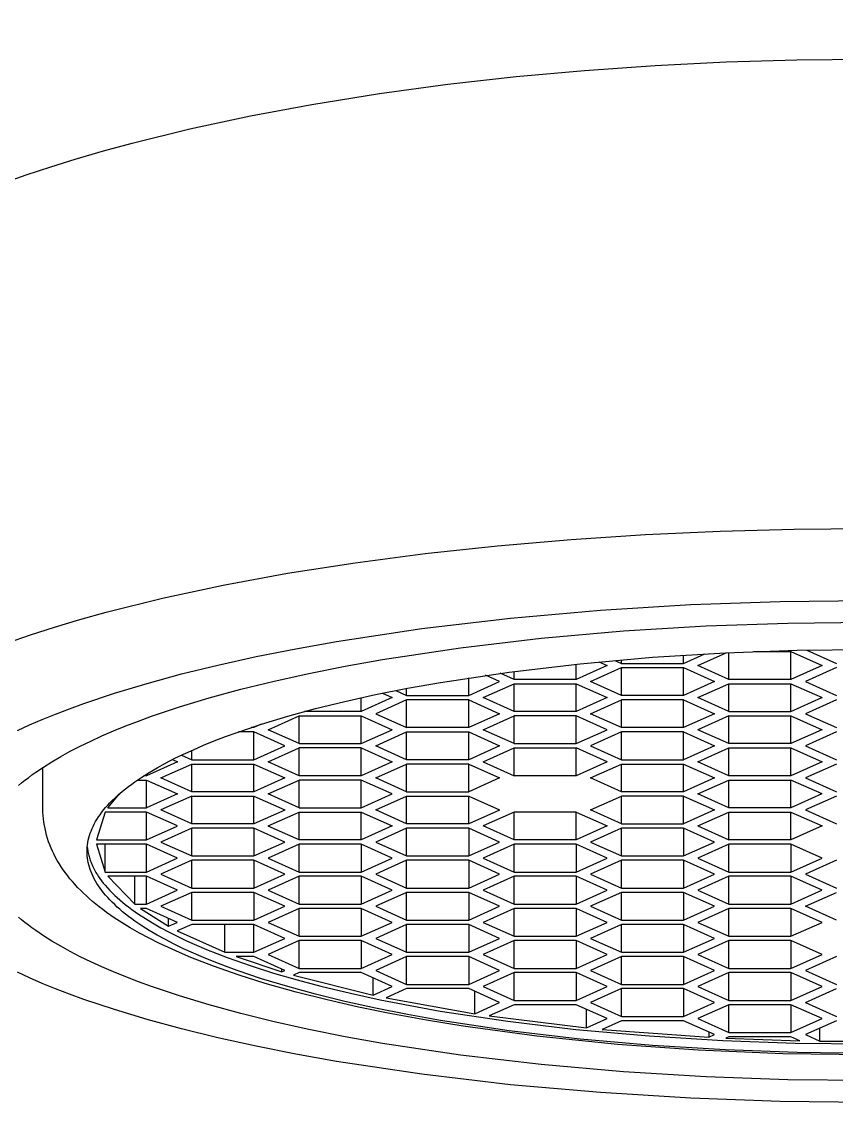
# Model space of a CAD drawing. Extents: x 8180 to 8774, y -5808 to -5388.
# Drawn here: x 8569.89 to 8579.13, y -5545.82 to -5533.56 of the extents above; entities that cross this region are included whole.
import ezdxf

# ---------------------------------------------------------------- set-up
doc = ezdxf.new("R2010")
doc.units = 0
doc.header["$LTSCALE"] = 7
doc.header["$MEASUREMENT"] = 0
doc.layers.get('0').update_dxf_attribs({"color": 2, "linetype": 'CONTINUOUS'})
doc.layers.add('Make2D 표시선', color=7, linetype='CONTINUOUS')

msp = doc.modelspace()

# ---------------------------------------------------------------- linework, layer by layer
at = {"color": 2}
for p, q in [((8577.557, -5540.867), (8577.878, -5540.723)), ((8577.908, -5541.025), (8577.908, -5540.721)), ((8578.192, -5540.709), (8578.612, -5540.709)), ((8578.612, -5540.709), (8578.964, -5540.867)), ((8578.612, -5541.025), (8578.612, -5540.71)), ((8578.791, -5540.692), (8579.127, -5540.843)), ((8576.433, -5540.825), (8576.527, -5540.867)), ((8576.614, -5540.808), (8576.69, -5540.843)), ((8576.69, -5540.843), (8576.69, -5540.802)), ((8576.69, -5540.843), (8577.393, -5540.843)), ((8577.393, -5540.843), (8577.633, -5540.735)), ((8577.393, -5540.843), (8577.393, -5540.75)), ((8575.472, -5541.025), (8575.315, -5540.954)), ((8575.472, -5541.025), (8575.472, -5540.933)), ((8576.175, -5541.025), (8576.175, -5540.851)), ((8576.527, -5540.867), (8576.175, -5541.025)), ((8576.338, -5541.049), (8576.69, -5540.891)), ((8576.69, -5540.891), (8577.393, -5540.891)), ((8576.69, -5541.207), (8576.69, -5540.892)), ((8577.393, -5540.891), (8577.745, -5541.049)), ((8577.393, -5541.207), (8577.393, -5540.891)), ((8577.908, -5541.025), (8577.557, -5540.867)), ((8578.964, -5540.867), (8578.612, -5541.025)), ((8579.127, -5540.891), (8578.775, -5541.049)), ((8574.957, -5541.207), (8574.957, -5541.007)), ((8574.957, -5541.207), (8575.308, -5541.049)), ((8575.12, -5541.231), (8575.472, -5541.074)), ((8575.308, -5541.049), (8575.149, -5540.978)), ((8576.175, -5541.025), (8575.472, -5541.025)), ((8575.472, -5541.073), (8576.175, -5541.073)), ((8575.472, -5541.389), (8575.472, -5541.074)), ((8576.175, -5541.073), (8576.527, -5541.231)), ((8576.175, -5541.389), (8576.175, -5541.073)), ((8576.69, -5541.207), (8576.338, -5541.049)), ((8577.745, -5541.049), (8577.393, -5541.207)), ((8577.557, -5541.231), (8577.908, -5541.074)), ((8578.612, -5541.025), (8577.908, -5541.025)), ((8577.908, -5541.073), (8578.612, -5541.073)), ((8577.908, -5541.389), (8577.908, -5541.074)), ((8578.612, -5541.073), (8578.964, -5541.231)), ((8578.612, -5541.389), (8578.612, -5541.073)), ((8578.775, -5541.049), (8579.127, -5541.207)), ((8573.978, -5541.181), (8574.09, -5541.231)), ((8574.129, -5541.151), (8574.253, -5541.207)), ((8574.253, -5541.207), (8574.253, -5541.127)), ((8574.253, -5541.207), (8574.957, -5541.207)), ((8577.393, -5541.207), (8576.69, -5541.207)), ((8574.09, -5541.231), (8573.738, -5541.389)), ((8573.738, -5541.389), (8573.738, -5541.232)), ((8574.253, -5541.256), (8573.902, -5541.413)), ((8574.253, -5541.571), (8574.253, -5541.256)), ((8574.957, -5541.256), (8574.253, -5541.256)), ((8574.957, -5541.571), (8574.957, -5541.256)), ((8574.957, -5541.256), (8575.308, -5541.413)), ((8575.472, -5541.389), (8575.12, -5541.231)), ((8576.527, -5541.231), (8576.175, -5541.389)), ((8576.338, -5541.413), (8576.69, -5541.256)), ((8577.393, -5541.256), (8576.69, -5541.256)), ((8576.69, -5541.571), (8576.69, -5541.256)), ((8577.393, -5541.571), (8577.393, -5541.256)), ((8577.394, -5541.256), (8577.745, -5541.413)), ((8577.908, -5541.389), (8577.557, -5541.231)), ((8578.612, -5541.389), (8578.963, -5541.231)), ((8579.127, -5541.256), (8578.775, -5541.413)), ((8572.683, -5541.595), (8573.035, -5541.438)), ((8573.035, -5541.753), (8573.035, -5541.438)), ((8573.035, -5541.438), (8573.738, -5541.438)), ((8573.738, -5541.389), (8573.096, -5541.389)), ((8573.738, -5541.438), (8574.09, -5541.595)), ((8573.738, -5541.753), (8573.738, -5541.438)), ((8573.902, -5541.413), (8574.253, -5541.571)), ((8575.308, -5541.413), (8574.957, -5541.571)), ((8575.12, -5541.595), (8575.472, -5541.438)), ((8576.175, -5541.389), (8575.472, -5541.389)), ((8576.175, -5541.438), (8575.472, -5541.438)), ((8575.472, -5541.753), (8575.472, -5541.438)), ((8576.527, -5541.595), (8576.175, -5541.438)), ((8576.175, -5541.753), (8576.175, -5541.438)), ((8576.69, -5541.571), (8576.338, -5541.413)), ((8577.745, -5541.413), (8577.393, -5541.571)), ((8577.908, -5541.438), (8577.557, -5541.595)), ((8577.908, -5541.389), (8578.612, -5541.389)), ((8577.908, -5541.438), (8578.612, -5541.438)), ((8577.908, -5541.753), (8577.908, -5541.438)), ((8578.612, -5541.438), (8578.964, -5541.595)), ((8578.612, -5541.753), (8578.612, -5541.438)), ((8578.775, -5541.413), (8579.127, -5541.571)), ((8572.52, -5541.571), (8572.488, -5541.571)), ((8572.604, -5541.533), (8572.52, -5541.571)), ((8572.52, -5541.571), (8572.52, -5541.56)), ((8574.957, -5541.571), (8574.253, -5541.571)), ((8577.393, -5541.571), (8576.69, -5541.571)), ((8572.52, -5541.62), (8572.346, -5541.62)), ((8572.872, -5541.777), (8572.52, -5541.62)), ((8572.52, -5541.935), (8572.52, -5541.62)), ((8573.035, -5541.753), (8572.683, -5541.595)), ((8573.738, -5541.753), (8574.09, -5541.595)), ((8573.902, -5541.777), (8574.253, -5541.62)), ((8574.253, -5541.62), (8574.957, -5541.62)), ((8574.253, -5541.935), (8574.253, -5541.62)), ((8574.957, -5541.62), (8575.308, -5541.777)), ((8574.957, -5541.935), (8574.957, -5541.62)), ((8575.472, -5541.753), (8575.12, -5541.595)), ((8576.175, -5541.753), (8576.527, -5541.595)), ((8576.69, -5541.62), (8576.338, -5541.777)), ((8577.393, -5541.62), (8576.69, -5541.62)), ((8576.69, -5541.935), (8576.69, -5541.62)), ((8577.393, -5541.935), (8577.393, -5541.62)), ((8577.394, -5541.62), (8577.745, -5541.777)), ((8577.908, -5541.753), (8577.557, -5541.595)), ((8578.963, -5541.595), (8578.612, -5541.753)), ((8579.127, -5541.62), (8578.775, -5541.777)), ((8572.52, -5541.935), (8572.872, -5541.777)), ((8572.683, -5541.959), (8573.035, -5541.802)), ((8573.035, -5541.753), (8573.738, -5541.753)), ((8573.035, -5542.117), (8573.035, -5541.802)), ((8573.738, -5541.802), (8573.035, -5541.802)), ((8573.738, -5541.802), (8574.09, -5541.959)), ((8573.738, -5542.117), (8573.738, -5541.802)), ((8574.253, -5541.935), (8573.902, -5541.777)), ((8575.308, -5541.777), (8574.957, -5541.935)), ((8575.12, -5541.959), (8575.472, -5541.802)), ((8575.472, -5541.753), (8576.175, -5541.753)), ((8575.472, -5541.802), (8576.175, -5541.802)), ((8575.472, -5542.117), (8575.472, -5541.802)), ((8576.527, -5541.959), (8576.175, -5541.802)), ((8576.175, -5542.117), (8576.175, -5541.802)), ((8576.338, -5541.777), (8576.69, -5541.935)), ((8577.745, -5541.777), (8577.393, -5541.935)), ((8577.557, -5541.959), (8577.908, -5541.802)), ((8578.612, -5541.753), (8577.908, -5541.753)), ((8577.908, -5541.802), (8578.612, -5541.802)), ((8577.908, -5542.117), (8577.908, -5541.802)), ((8578.612, -5541.802), (8578.964, -5541.959)), ((8578.612, -5542.117), (8578.612, -5541.802)), ((8578.775, -5541.777), (8579.127, -5541.935)), ((8571.597, -5541.934), (8571.653, -5541.959)), ((8571.701, -5541.883), (8571.817, -5541.935)), ((8571.817, -5541.935), (8571.817, -5541.829)), ((8571.817, -5541.935), (8572.52, -5541.935)), ((8574.957, -5541.935), (8574.253, -5541.935)), ((8576.69, -5541.935), (8577.393, -5541.935)), ((8571.653, -5541.959), (8571.302, -5542.117)), ((8571.465, -5542.141), (8571.816, -5541.984)), ((8571.817, -5541.984), (8572.52, -5541.984)), ((8571.817, -5542.299), (8571.817, -5541.984)), ((8572.52, -5541.984), (8572.872, -5542.141)), ((8572.52, -5542.299), (8572.52, -5541.984)), ((8573.035, -5542.117), (8572.683, -5541.959)), ((8574.09, -5541.959), (8573.738, -5542.117)), ((8573.902, -5542.141), (8574.253, -5541.984)), ((8574.957, -5541.984), (8574.253, -5541.984)), ((8574.253, -5542.299), (8574.253, -5541.984)), ((8574.957, -5541.984), (8575.308, -5542.141)), ((8574.957, -5542.299), (8574.957, -5541.984)), ((8575.12, -5541.959), (8575.472, -5542.117)), ((8576.527, -5541.959), (8576.175, -5542.117)), ((8576.338, -5542.141), (8576.69, -5541.984)), ((8576.69, -5541.984), (8577.393, -5541.984)), ((8576.69, -5542.299), (8576.69, -5541.984)), ((8577.393, -5542.299), (8577.393, -5541.984)), ((8577.394, -5541.984), (8577.745, -5542.141)), ((8577.908, -5542.117), (8577.557, -5541.959)), ((8578.964, -5541.959), (8578.612, -5542.117)), ((8579.127, -5541.984), (8578.775, -5542.141)), ((8571.2, -5542.166), (8571.302, -5542.166)), ((8571.302, -5542.117), (8571.274, -5542.117)), ((8571.302, -5542.117), (8571.302, -5542.1)), ((8571.302, -5542.481), (8571.302, -5542.166)), ((8571.302, -5542.166), (8571.653, -5542.323)), ((8571.817, -5542.299), (8571.465, -5542.141)), ((8572.872, -5542.141), (8572.52, -5542.299)), ((8572.683, -5542.323), (8573.035, -5542.166)), ((8573.738, -5542.117), (8573.035, -5542.117)), ((8573.035, -5542.481), (8573.035, -5542.166)), ((8573.738, -5542.166), (8573.035, -5542.166)), ((8574.09, -5542.323), (8573.738, -5542.166)), ((8573.738, -5542.481), (8573.738, -5542.166)), ((8574.253, -5542.299), (8573.902, -5542.141)), ((8575.308, -5542.141), (8574.957, -5542.299)), ((8576.175, -5542.117), (8575.472, -5542.117)), ((8576.69, -5542.299), (8576.338, -5542.141)), ((8577.745, -5542.141), (8577.393, -5542.299)), ((8577.557, -5542.323), (8577.908, -5542.166)), ((8578.612, -5542.117), (8577.908, -5542.117)), ((8577.908, -5542.166), (8578.612, -5542.166)), ((8577.908, -5542.481), (8577.908, -5542.166)), ((8578.964, -5542.323), (8578.612, -5542.166)), ((8578.612, -5542.481), (8578.612, -5542.166)), ((8578.775, -5542.141), (8579.127, -5542.299)), ((8572.52, -5542.299), (8571.817, -5542.299)), ((8574.253, -5542.299), (8574.957, -5542.299)), ((8577.393, -5542.299), (8576.69, -5542.299)), ((8570.866, -5542.481), (8570.996, -5542.322)), ((8571.653, -5542.323), (8571.302, -5542.481)), ((8571.816, -5542.348), (8571.465, -5542.505)), ((8571.817, -5542.348), (8572.52, -5542.348)), ((8571.817, -5542.663), (8571.817, -5542.348)), ((8572.52, -5542.348), (8572.872, -5542.505)), ((8572.52, -5542.663), (8572.52, -5542.348)), ((8573.035, -5542.481), (8572.683, -5542.323)), ((8573.738, -5542.481), (8574.09, -5542.323)), ((8573.902, -5542.505), (8574.253, -5542.348)), ((8574.253, -5542.348), (8574.957, -5542.348)), ((8574.253, -5542.663), (8574.253, -5542.348)), ((8574.957, -5542.348), (8575.308, -5542.505)), ((8574.957, -5542.663), (8574.957, -5542.348)), ((8576.338, -5542.505), (8576.69, -5542.348)), ((8577.393, -5542.348), (8576.69, -5542.348)), ((8576.69, -5542.663), (8576.69, -5542.348)), ((8577.393, -5542.663), (8577.393, -5542.348)), ((8577.394, -5542.348), (8577.745, -5542.505)), ((8577.908, -5542.481), (8577.557, -5542.323)), ((8578.963, -5542.323), (8578.612, -5542.481)), ((8579.127, -5542.348), (8578.775, -5542.505)), ((8570.835, -5542.53), (8570.736, -5542.845)), ((8571.302, -5542.53), (8570.835, -5542.53)), ((8570.866, -5542.481), (8571.302, -5542.481)), ((8571.653, -5542.687), (8571.302, -5542.53)), ((8571.302, -5542.845), (8571.302, -5542.53)), ((8571.817, -5542.663), (8571.465, -5542.505)), ((8572.872, -5542.506), (8572.52, -5542.663)), ((8572.683, -5542.687), (8573.035, -5542.53)), ((8573.035, -5542.481), (8573.738, -5542.481)), ((8573.035, -5542.845), (8573.035, -5542.53)), ((8573.035, -5542.53), (8573.738, -5542.53)), ((8573.738, -5542.53), (8574.09, -5542.687)), ((8573.738, -5542.845), (8573.738, -5542.53)), ((8574.253, -5542.663), (8573.902, -5542.505)), ((8575.308, -5542.506), (8574.957, -5542.663)), ((8575.472, -5542.53), (8575.12, -5542.687)), ((8576.175, -5542.53), (8575.472, -5542.53)), ((8575.472, -5542.845), (8575.472, -5542.53)), ((8576.175, -5542.53), (8576.527, -5542.687)), ((8576.175, -5542.845), (8576.175, -5542.53)), ((8576.69, -5542.663), (8576.338, -5542.505)), ((8577.745, -5542.505), (8577.393, -5542.663)), ((8577.557, -5542.687), (8577.908, -5542.53)), ((8578.612, -5542.481), (8577.908, -5542.481)), ((8577.908, -5542.53), (8578.612, -5542.53)), ((8577.908, -5542.845), (8577.908, -5542.53)), ((8578.612, -5542.53), (8578.964, -5542.687)), ((8578.612, -5542.845), (8578.612, -5542.53)), ((8578.775, -5542.505), (8579.127, -5542.663)), ((8572.52, -5542.663), (8571.817, -5542.663)), ((8574.957, -5542.663), (8574.253, -5542.663)), ((8576.69, -5542.663), (8577.393, -5542.663)), ((8571.302, -5542.845), (8571.652, -5542.688)), ((8571.817, -5542.712), (8571.465, -5542.87)), ((8572.52, -5542.712), (8571.817, -5542.712)), ((8571.817, -5543.027), (8571.817, -5542.712)), ((8572.872, -5542.87), (8572.52, -5542.712)), ((8572.52, -5542.712), (8572.52, -5543.027)), ((8573.035, -5542.845), (8572.683, -5542.688)), ((8574.09, -5542.687), (8573.738, -5542.845)), ((8574.253, -5542.712), (8573.902, -5542.87)), ((8574.957, -5542.712), (8574.253, -5542.712)), ((8574.253, -5543.027), (8574.253, -5542.712)), ((8575.308, -5542.87), (8574.957, -5542.712)), ((8574.957, -5542.712), (8574.957, -5543.027)), ((8575.472, -5542.845), (8575.12, -5542.687)), ((8576.527, -5542.687), (8576.175, -5542.845)), ((8576.69, -5542.712), (8576.338, -5542.87)), ((8577.393, -5542.712), (8576.69, -5542.712)), ((8576.69, -5543.027), (8576.69, -5542.712)), ((8577.745, -5542.87), (8577.393, -5542.712)), ((8577.393, -5542.712), (8577.393, -5543.027)), ((8577.557, -5542.687), (8577.908, -5542.845)), ((8578.964, -5542.687), (8578.612, -5542.845)), ((8570.736, -5542.845), (8571.302, -5542.845)), ((8571.302, -5542.894), (8570.736, -5542.894)), ((8570.736, -5542.894), (8570.835, -5543.209)), ((8570.835, -5543.209), (8570.835, -5542.894)), ((8571.653, -5543.052), (8571.302, -5542.894)), ((8571.302, -5543.209), (8571.302, -5542.894)), ((8571.465, -5542.87), (8571.817, -5543.027)), ((8572.52, -5543.027), (8572.872, -5542.87)), ((8573.035, -5542.894), (8572.683, -5543.052)), ((8573.738, -5542.845), (8573.035, -5542.845)), ((8573.035, -5543.209), (8573.035, -5542.894)), ((8573.738, -5542.894), (8573.035, -5542.894)), ((8574.09, -5543.052), (8573.738, -5542.894)), ((8573.738, -5542.894), (8573.738, -5543.209)), ((8573.902, -5542.87), (8574.253, -5543.027)), ((8574.957, -5543.027), (8575.308, -5542.87)), ((8575.472, -5542.894), (8575.12, -5543.052)), ((8576.175, -5542.845), (8575.472, -5542.845)), ((8576.175, -5542.894), (8575.472, -5542.894)), ((8575.472, -5543.209), (8575.472, -5542.894)), ((8576.527, -5543.052), (8576.175, -5542.894)), ((8576.175, -5542.894), (8576.175, -5543.209)), ((8576.338, -5542.87), (8576.69, -5543.027)), ((8577.393, -5543.027), (8577.745, -5542.87)), ((8577.908, -5542.894), (8577.557, -5543.052)), ((8578.612, -5542.845), (8577.908, -5542.845)), ((8578.612, -5542.894), (8577.908, -5542.894)), ((8577.908, -5543.209), (8577.908, -5542.894)), ((8578.964, -5543.052), (8578.612, -5542.894)), ((8578.612, -5542.894), (8578.612, -5543.209)), ((8571.302, -5543.209), (8571.652, -5543.052)), ((8571.817, -5543.027), (8572.52, -5543.027)), ((8572.683, -5543.052), (8573.035, -5543.209)), ((8573.738, -5543.209), (8574.09, -5543.052)), ((8574.253, -5543.027), (8574.957, -5543.027)), ((8575.12, -5543.052), (8575.472, -5543.209)), ((8576.175, -5543.209), (8576.527, -5543.052)), ((8576.69, -5543.027), (8577.393, -5543.027)), ((8577.557, -5543.052), (8577.908, -5543.209)), ((8578.612, -5543.209), (8578.964, -5543.052)), ((8571.817, -5543.076), (8571.465, -5543.234)), ((8572.52, -5543.076), (8571.817, -5543.076)), ((8571.817, -5543.391), (8571.817, -5543.076)), ((8572.872, -5543.234), (8572.52, -5543.076)), ((8572.52, -5543.076), (8572.52, -5543.391)), ((8574.253, -5543.076), (8573.902, -5543.234)), ((8574.957, -5543.076), (8574.253, -5543.076)), ((8574.253, -5543.391), (8574.253, -5543.076)), ((8575.308, -5543.234), (8574.957, -5543.076)), ((8574.957, -5543.076), (8574.957, -5543.391)), ((8576.69, -5543.076), (8576.338, -5543.234)), ((8577.393, -5543.076), (8576.69, -5543.076)), ((8576.69, -5543.391), (8576.69, -5543.076)), ((8577.745, -5543.234), (8577.393, -5543.076)), ((8577.393, -5543.076), (8577.393, -5543.391)), ((8579.127, -5543.076), (8578.775, -5543.234)), ((8570.835, -5543.209), (8571.302, -5543.209)), ((8570.866, -5543.258), (8571.17, -5543.573)), ((8571.302, -5543.258), (8570.866, -5543.258)), ((8571.17, -5543.573), (8571.17, -5543.258)), ((8571.653, -5543.416), (8571.302, -5543.258)), ((8571.302, -5543.573), (8571.302, -5543.258)), ((8571.465, -5543.234), (8571.817, -5543.391)), ((8572.52, -5543.391), (8572.872, -5543.234)), ((8573.035, -5543.258), (8572.683, -5543.416)), ((8573.035, -5543.209), (8573.738, -5543.209)), ((8573.035, -5543.573), (8573.035, -5543.258)), ((8573.738, -5543.258), (8573.035, -5543.258)), ((8574.09, -5543.416), (8573.738, -5543.258)), ((8573.738, -5543.258), (8573.738, -5543.573)), ((8573.902, -5543.234), (8574.253, -5543.391)), ((8574.957, -5543.391), (8575.308, -5543.234)), ((8575.472, -5543.258), (8575.12, -5543.416)), ((8575.472, -5543.209), (8576.175, -5543.209)), ((8576.175, -5543.258), (8575.472, -5543.258)), ((8575.472, -5543.573), (8575.472, -5543.258)), ((8576.527, -5543.416), (8576.175, -5543.258)), ((8576.175, -5543.258), (8576.175, -5543.573)), ((8576.338, -5543.234), (8576.69, -5543.391)), ((8577.393, -5543.391), (8577.745, -5543.234)), ((8577.908, -5543.258), (8577.557, -5543.416)), ((8577.908, -5543.209), (8578.612, -5543.209)), ((8578.612, -5543.258), (8577.908, -5543.258)), ((8577.908, -5543.573), (8577.908, -5543.258)), ((8578.964, -5543.416), (8578.612, -5543.258)), ((8578.612, -5543.258), (8578.612, -5543.573)), ((8578.775, -5543.234), (8579.127, -5543.391)), ((8571.302, -5543.573), (8571.652, -5543.416)), ((8571.817, -5543.391), (8572.52, -5543.391)), ((8572.683, -5543.416), (8573.035, -5543.573)), ((8573.738, -5543.573), (8574.09, -5543.416)), ((8574.253, -5543.391), (8574.957, -5543.391)), ((8575.12, -5543.416), (8575.472, -5543.573)), ((8576.175, -5543.573), (8576.527, -5543.416)), ((8576.69, -5543.391), (8577.393, -5543.391)), ((8577.557, -5543.416), (8577.908, -5543.573)), ((8578.612, -5543.573), (8578.963, -5543.416)), ((8571.817, -5543.44), (8571.465, -5543.598)), ((8572.52, -5543.44), (8571.817, -5543.44)), ((8571.817, -5543.755), (8571.817, -5543.44)), ((8572.872, -5543.598), (8572.52, -5543.44)), ((8572.52, -5543.44), (8572.52, -5543.755)), ((8574.253, -5543.44), (8573.902, -5543.598)), ((8574.957, -5543.44), (8574.253, -5543.44)), ((8574.253, -5543.755), (8574.253, -5543.44)), ((8575.308, -5543.598), (8574.957, -5543.44)), ((8574.957, -5543.44), (8574.957, -5543.755)), ((8576.69, -5543.44), (8576.338, -5543.598)), ((8577.393, -5543.44), (8576.69, -5543.44)), ((8576.69, -5543.755), (8576.69, -5543.44)), ((8577.745, -5543.598), (8577.393, -5543.44)), ((8577.393, -5543.44), (8577.393, -5543.755)), ((8578.775, -5543.598), (8579.127, -5543.44)), ((8571.17, -5543.573), (8571.302, -5543.573)), ((8571.234, -5543.622), (8571.553, -5543.825)), ((8571.302, -5543.622), (8571.234, -5543.622)), ((8571.653, -5543.78), (8571.302, -5543.622)), ((8571.465, -5543.598), (8571.817, -5543.755)), ((8572.52, -5543.755), (8572.872, -5543.598)), ((8573.035, -5543.622), (8572.683, -5543.78)), ((8573.035, -5543.573), (8573.738, -5543.573)), ((8573.035, -5543.937), (8573.035, -5543.622)), ((8573.738, -5543.622), (8573.035, -5543.622)), ((8574.09, -5543.78), (8573.738, -5543.622)), ((8573.738, -5543.622), (8573.738, -5543.937)), ((8573.902, -5543.598), (8574.253, -5543.755)), ((8574.957, -5543.755), (8575.308, -5543.598)), ((8575.472, -5543.622), (8575.12, -5543.78)), ((8575.472, -5543.573), (8576.175, -5543.573)), ((8576.175, -5543.622), (8575.472, -5543.622)), ((8575.472, -5543.937), (8575.472, -5543.622)), ((8576.527, -5543.78), (8576.175, -5543.622)), ((8576.175, -5543.622), (8576.175, -5543.937)), ((8576.338, -5543.598), (8576.69, -5543.755)), ((8577.393, -5543.755), (8577.745, -5543.598)), ((8577.908, -5543.622), (8577.557, -5543.78)), ((8577.908, -5543.573), (8578.612, -5543.573)), ((8578.612, -5543.622), (8577.908, -5543.622)), ((8577.908, -5543.937), (8577.908, -5543.622)), ((8578.964, -5543.78), (8578.612, -5543.622)), ((8578.612, -5543.622), (8578.612, -5543.937)), ((8579.127, -5543.755), (8578.775, -5543.598)), ((8571.553, -5543.825), (8571.553, -5543.735)), ((8571.553, -5543.825), (8571.652, -5543.78)), ((8571.817, -5543.755), (8572.52, -5543.755)), ((8572.683, -5543.78), (8573.035, -5543.937)), ((8573.738, -5543.937), (8574.09, -5543.78)), ((8574.253, -5543.755), (8574.957, -5543.755)), ((8575.12, -5543.78), (8575.472, -5543.937)), ((8576.175, -5543.937), (8576.527, -5543.78)), ((8576.69, -5543.755), (8577.393, -5543.755)), ((8577.557, -5543.78), (8577.908, -5543.937)), ((8578.612, -5543.937), (8578.964, -5543.78)), ((8571.817, -5543.804), (8571.652, -5543.878)), ((8571.652, -5543.878), (8572.191, -5544.119)), ((8572.52, -5543.804), (8571.817, -5543.804)), ((8572.191, -5544.119), (8572.191, -5543.804)), ((8572.872, -5543.962), (8572.52, -5543.804)), ((8572.52, -5544.119), (8572.52, -5543.804)), ((8574.253, -5543.804), (8573.902, -5543.962)), ((8574.957, -5543.804), (8574.253, -5543.804)), ((8574.253, -5544.119), (8574.253, -5543.804)), ((8575.308, -5543.962), (8574.957, -5543.804)), ((8574.957, -5543.804), (8574.957, -5544.119)), ((8576.69, -5543.804), (8576.338, -5543.962)), ((8577.393, -5543.804), (8576.69, -5543.804)), ((8576.69, -5544.119), (8576.69, -5543.804)), ((8577.745, -5543.962), (8577.393, -5543.804)), ((8577.393, -5543.804), (8577.393, -5544.119)), ((8572.52, -5544.119), (8572.872, -5543.962)), ((8573.035, -5543.986), (8572.683, -5544.144)), ((8573.035, -5543.937), (8573.738, -5543.937)), ((8573.035, -5544.302), (8573.035, -5543.986)), ((8573.738, -5543.986), (8573.035, -5543.986)), ((8574.09, -5544.144), (8573.738, -5543.986)), ((8573.738, -5543.986), (8573.738, -5544.302)), ((8573.902, -5543.962), (8574.253, -5544.119)), ((8574.957, -5544.119), (8575.308, -5543.962)), ((8575.472, -5543.986), (8575.12, -5544.144)), ((8575.472, -5543.937), (8576.175, -5543.937)), ((8576.175, -5543.986), (8575.472, -5543.986)), ((8575.472, -5544.302), (8575.472, -5543.986)), ((8576.527, -5544.144), (8576.175, -5543.986)), ((8576.175, -5543.986), (8576.175, -5544.302)), ((8576.338, -5543.962), (8576.69, -5544.119)), ((8577.393, -5544.119), (8577.745, -5543.962)), ((8577.908, -5543.986), (8577.557, -5544.144)), ((8577.908, -5543.937), (8578.612, -5543.937)), ((8578.612, -5543.986), (8577.908, -5543.986)), ((8577.908, -5544.302), (8577.908, -5543.986)), ((8578.964, -5544.144), (8578.612, -5543.986)), ((8578.612, -5543.986), (8578.612, -5544.302)), ((8572.191, -5544.119), (8572.52, -5544.119)), ((8572.683, -5544.144), (8573.035, -5544.302)), ((8573.738, -5544.302), (8574.09, -5544.144)), ((8574.253, -5544.119), (8574.957, -5544.119)), ((8575.12, -5544.144), (8575.472, -5544.302)), ((8576.175, -5544.302), (8576.527, -5544.144)), ((8576.69, -5544.119), (8577.393, -5544.119)), ((8577.557, -5544.144), (8577.908, -5544.302)), ((8578.612, -5544.302), (8578.964, -5544.144)), ((8572.52, -5544.168), (8572.32, -5544.168)), ((8572.32, -5544.168), (8572.838, -5544.341)), ((8572.872, -5544.326), (8572.52, -5544.168)), ((8574.253, -5544.168), (8573.902, -5544.326)), ((8574.957, -5544.168), (8574.253, -5544.168)), ((8574.253, -5544.484), (8574.253, -5544.168)), ((8575.308, -5544.326), (8574.957, -5544.168)), ((8574.957, -5544.168), (8574.957, -5544.484)), ((8576.69, -5544.168), (8576.338, -5544.326)), ((8577.393, -5544.168), (8576.69, -5544.168)), ((8576.69, -5544.484), (8576.69, -5544.168)), ((8577.745, -5544.326), (8577.393, -5544.168)), ((8577.393, -5544.168), (8577.393, -5544.484)), ((8579.127, -5544.168), (8578.775, -5544.326)), ((8572.838, -5544.341), (8572.838, -5544.311)), ((8572.838, -5544.341), (8572.872, -5544.326)), ((8573.035, -5544.35), (8572.969, -5544.38)), ((8572.969, -5544.38), (8573.872, -5544.606)), ((8573.035, -5544.302), (8573.738, -5544.302)), ((8573.738, -5544.35), (8573.035, -5544.35)), ((8574.09, -5544.508), (8573.738, -5544.35)), ((8573.902, -5544.326), (8574.253, -5544.484)), ((8574.957, -5544.484), (8575.308, -5544.326)), ((8575.472, -5544.35), (8575.12, -5544.508)), ((8575.472, -5544.302), (8576.175, -5544.302)), ((8576.175, -5544.35), (8575.472, -5544.35)), ((8575.472, -5544.666), (8575.472, -5544.35)), ((8576.527, -5544.508), (8576.175, -5544.35)), ((8576.175, -5544.35), (8576.175, -5544.666)), ((8576.338, -5544.326), (8576.69, -5544.484)), ((8577.393, -5544.484), (8577.745, -5544.326)), ((8577.908, -5544.35), (8577.557, -5544.508)), ((8577.908, -5544.302), (8578.612, -5544.302)), ((8578.612, -5544.35), (8577.908, -5544.35)), ((8577.908, -5544.666), (8577.908, -5544.35)), ((8578.964, -5544.508), (8578.612, -5544.35)), ((8578.612, -5544.35), (8578.612, -5544.666)), ((8578.775, -5544.326), (8579.127, -5544.484)), ((8573.872, -5544.606), (8573.872, -5544.41)), ((8573.872, -5544.606), (8574.09, -5544.508)), ((8574.253, -5544.484), (8574.957, -5544.484)), ((8575.12, -5544.508), (8575.472, -5544.666)), ((8576.175, -5544.666), (8576.527, -5544.508)), ((8576.69, -5544.484), (8577.393, -5544.484)), ((8577.557, -5544.508), (8577.908, -5544.666)), ((8578.612, -5544.666), (8578.964, -5544.508)), ((8574.253, -5544.532), (8574.02, -5544.637)), ((8574.02, -5544.637), (8575.026, -5544.817)), ((8574.957, -5544.532), (8574.253, -5544.532)), ((8575.308, -5544.69), (8574.957, -5544.532)), ((8575.026, -5544.817), (8575.026, -5544.563)), ((8576.69, -5544.532), (8576.338, -5544.69)), ((8577.393, -5544.532), (8576.69, -5544.532)), ((8576.69, -5544.848), (8576.69, -5544.532)), ((8577.745, -5544.69), (8577.393, -5544.532)), ((8577.393, -5544.532), (8577.393, -5544.848)), ((8578.775, -5544.69), (8579.127, -5544.532)), ((8575.026, -5544.817), (8575.308, -5544.69)), ((8575.472, -5544.714), (8575.189, -5544.841)), ((8575.472, -5544.666), (8576.175, -5544.666)), ((8576.175, -5544.714), (8575.472, -5544.714)), ((8576.527, -5544.872), (8576.175, -5544.714)), ((8576.293, -5544.977), (8576.293, -5544.767)), ((8576.338, -5544.69), (8576.69, -5544.848)), ((8577.393, -5544.848), (8577.745, -5544.69)), ((8577.908, -5544.714), (8577.557, -5544.872)), ((8577.908, -5544.666), (8578.612, -5544.666)), ((8578.612, -5544.714), (8577.908, -5544.714)), ((8577.908, -5545.03), (8577.908, -5544.714)), ((8578.964, -5544.872), (8578.612, -5544.714)), ((8578.612, -5544.714), (8578.612, -5545.03)), ((8578.775, -5544.69), (8579.127, -5544.848)), ((8575.189, -5544.841), (8576.293, -5544.977)), ((8576.293, -5544.977), (8576.527, -5544.872)), ((8576.69, -5544.848), (8577.393, -5544.848)), ((8577.557, -5544.872), (8577.908, -5545.03)), ((8578.612, -5545.03), (8578.964, -5544.872)), ((8576.69, -5544.896), (8576.472, -5544.994)), ((8576.472, -5544.994), (8577.679, -5545.084)), ((8577.393, -5544.896), (8576.69, -5544.896)), ((8577.745, -5545.054), (8577.393, -5544.896)), ((8579.127, -5544.896), (8578.775, -5545.054)), ((8578.939, -5545.128), (8578.939, -5544.98)), ((8577.679, -5545.025), (8577.679, -5545.084)), ((8577.679, -5545.084), (8577.745, -5545.054)), ((8577.908, -5545.078), (8577.874, -5545.094)), ((8577.874, -5545.094), (8578.712, -5545.123)), ((8577.908, -5545.03), (8578.612, -5545.03)), ((8578.612, -5545.078), (8577.908, -5545.078)), ((8578.712, -5545.123), (8578.612, -5545.078)), ((8578.775, -5545.054), (8578.939, -5545.128)), ((8578.939, -5545.128), (8580.017, -5545.128))]:
    msp.add_line(p, q, dxfattribs=at)
at = {"color": 7, "linetype": 'Continuous'}
msp.add_spline([(8570.685, -5525.107), (8570.67, -5525.204), (8570.622, -5525.513), (8570.575, -5525.806), (8570.529, -5526.096), (8570.433, -5526.678), (8570.338, -5527.249), (8570.229, -5527.892), (8570.123, -5528.524), (8570.069, -5528.837), (8570.015, -5529.145), (8569.905, -5529.741), (8569.793, -5530.312), (8569.683, -5530.866), (8569.565, -5531.461), (8569.45, -5532.036), (8569.395, -5532.3), (8569.34, -5532.557), (8569.232, -5533.034), (8569.115, -5533.523), (8568.999, -5533.986), (8568.947, -5534.191), (8568.895, -5534.392), (8568.843, -5534.587), (8568.793, -5534.778), (8568.742, -5534.965), (8568.692, -5535.146), (8568.635, -5535.343), (8568.576, -5535.53), (8568.459, -5535.857), (8568.433, -5535.925)], degree=3, dxfattribs=at)
at = {"layer": 'Make2D 표시선'}
msp.add_line((8570.129, -5542.493), (8570.129, -5542.022), dxfattribs=at)
for points in [[(8569.664, -5535.397), (8569.939, -5535.3), (8570.216, -5535.208), (8570.494, -5535.122), (8570.817, -5535.028), (8571.141, -5534.94), (8571.794, -5534.78), (8572.484, -5534.632), (8573.178, -5534.502), (8573.947, -5534.378), (8574.719, -5534.273), (8575.494, -5534.186), (8576.27, -5534.116), (8577.072, -5534.06), (8577.876, -5534.02), (8578.68, -5533.996), (8579.484, -5533.989)], [(8568.478, -5541.177), (8568.562, -5541.129), (8568.649, -5541.08), (8568.74, -5541.032), (8568.835, -5540.983), (8569.036, -5540.888), (8569.252, -5540.793), (8569.482, -5540.7), (8569.727, -5540.608), (8569.986, -5540.518), (8570.259, -5540.43), (8570.546, -5540.344), (8570.847, -5540.26), (8571.486, -5540.101), (8572.173, -5539.954), (8572.903, -5539.82), (8573.669, -5539.7), (8574.465, -5539.596), (8575.284, -5539.508), (8576.119, -5539.436), (8576.963, -5539.381), (8577.808, -5539.342), (8578.649, -5539.319), (8579.478, -5539.312)], [(8569.839, -5541.604), (8569.977, -5541.541), (8570.121, -5541.479), (8570.272, -5541.418), (8570.429, -5541.357), (8570.593, -5541.297), (8570.939, -5541.181), (8571.309, -5541.069), (8571.701, -5540.962), (8572.113, -5540.861), (8572.545, -5540.765), (8572.995, -5540.676), (8573.459, -5540.593), (8574.426, -5540.447), (8575.43, -5540.328), (8576.452, -5540.238), (8577.477, -5540.176), (8578.49, -5540.14), (8579.478, -5540.129)], [(8569.851, -5542.229), (8569.887, -5542.199), (8569.924, -5542.169), (8569.963, -5542.139), (8570.004, -5542.108), (8570.046, -5542.078), (8570.134, -5542.018), (8570.229, -5541.958), (8570.331, -5541.899), (8570.438, -5541.839), (8570.552, -5541.781), (8570.671, -5541.723), (8570.797, -5541.665), (8570.929, -5541.608), (8571.067, -5541.552), (8571.211, -5541.497), (8571.36, -5541.442), (8571.676, -5541.336), (8572.014, -5541.234), (8572.372, -5541.136), (8572.75, -5541.044), (8573.144, -5540.956), (8573.555, -5540.874), (8573.979, -5540.798), (8574.863, -5540.665), (8575.779, -5540.557), (8576.713, -5540.475), (8577.65, -5540.418), (8578.575, -5540.385), (8579.478, -5540.374)], [(8579.478, -5545.266), (8578.683, -5545.257), (8577.868, -5545.228), (8577.043, -5545.177), (8576.221, -5545.105), (8575.414, -5545.01), (8574.636, -5544.893), (8574.262, -5544.826), (8573.901, -5544.754), (8573.553, -5544.677), (8573.221, -5544.595), (8572.905, -5544.509), (8572.608, -5544.419), (8572.33, -5544.326), (8572.198, -5544.278), (8572.071, -5544.229), (8571.95, -5544.179), (8571.834, -5544.129), (8571.723, -5544.079), (8571.618, -5544.027), (8571.517, -5543.976), (8571.423, -5543.924), (8571.334, -5543.871), (8571.25, -5543.819), (8571.172, -5543.766), (8571.135, -5543.739), (8571.099, -5543.712), (8571.065, -5543.686), (8571.032, -5543.659), (8571.001, -5543.632), (8570.97, -5543.606), (8570.942, -5543.579), (8570.914, -5543.552), (8570.888, -5543.526), (8570.863, -5543.499), (8570.839, -5543.472), (8570.817, -5543.445), (8570.796, -5543.419), (8570.777, -5543.392), (8570.758, -5543.366), (8570.741, -5543.339), (8570.725, -5543.313), (8570.711, -5543.286), (8570.697, -5543.26), (8570.685, -5543.234), (8570.674, -5543.207), (8570.665, -5543.181), (8570.656, -5543.155), (8570.649, -5543.129), (8570.643, -5543.103), (8570.638, -5543.078), (8570.634, -5543.052), (8570.631, -5543.026), (8570.629, -5543.001), (8570.629, -5542.975), (8570.629, -5542.95), (8570.631, -5542.925), (8570.634, -5542.899), (8570.638, -5542.873), (8570.643, -5542.848), (8570.649, -5542.822), (8570.656, -5542.796), (8570.665, -5542.77), (8570.674, -5542.744), (8570.685, -5542.717), (8570.697, -5542.691), (8570.711, -5542.665), (8570.725, -5542.638), (8570.741, -5542.612), (8570.758, -5542.585), (8570.777, -5542.559), (8570.796, -5542.532), (8570.817, -5542.505), (8570.839, -5542.479), (8570.863, -5542.452), (8570.888, -5542.425), (8570.914, -5542.399), (8570.942, -5542.372), (8570.97, -5542.345), (8571.001, -5542.319), (8571.032, -5542.292), (8571.065, -5542.265), (8571.099, -5542.239), (8571.135, -5542.212), (8571.172, -5542.185), (8571.25, -5542.132), (8571.334, -5542.08), (8571.423, -5542.027), (8571.517, -5541.975), (8571.618, -5541.923), (8571.723, -5541.872), (8571.834, -5541.822), (8571.95, -5541.772), (8572.071, -5541.722), (8572.198, -5541.673), (8572.33, -5541.625), (8572.608, -5541.532), (8572.905, -5541.442), (8573.221, -5541.356), (8573.553, -5541.274), (8573.901, -5541.197), (8574.262, -5541.125), (8574.636, -5541.058), (8575.414, -5540.941), (8576.221, -5540.846), (8577.043, -5540.773), (8577.868, -5540.723), (8578.683, -5540.694), (8579.478, -5540.685)], [(8579.479, -5545.283), (8578.519, -5545.27), (8577.56, -5545.229), (8576.643, -5545.164), (8575.728, -5545.071), (8574.893, -5544.958), (8574.478, -5544.89), (8574.064, -5544.814), (8573.707, -5544.741), (8573.352, -5544.66), (8572.999, -5544.571), (8572.649, -5544.472), (8572.354, -5544.379), (8572.063, -5544.278), (8571.934, -5544.229), (8571.805, -5544.178), (8571.677, -5544.124), (8571.551, -5544.067), (8571.441, -5544.015), (8571.332, -5543.96), (8571.224, -5543.902), (8571.118, -5543.842), (8571.027, -5543.786), (8570.937, -5543.728), (8570.85, -5543.667), (8570.807, -5543.635), (8570.765, -5543.603), (8570.728, -5543.573), (8570.692, -5543.543), (8570.657, -5543.513), (8570.622, -5543.481), (8570.588, -5543.449), (8570.554, -5543.416), (8570.521, -5543.383), (8570.49, -5543.348), (8570.462, -5543.317), (8570.435, -5543.285), (8570.409, -5543.252), (8570.383, -5543.219), (8570.359, -5543.184), (8570.335, -5543.15), (8570.313, -5543.114), (8570.291, -5543.078), (8570.272, -5543.044), (8570.254, -5543.009), (8570.237, -5542.974), (8570.222, -5542.938), (8570.207, -5542.902), (8570.193, -5542.865), (8570.181, -5542.828), (8570.17, -5542.791), (8570.16, -5542.754), (8570.152, -5542.717), (8570.145, -5542.68), (8570.139, -5542.643), (8570.135, -5542.605), (8570.131, -5542.568), (8570.129, -5542.53), (8570.129, -5542.511), (8570.129, -5542.493)], [(8570.631, -5542.922), (8570.633, -5542.937), (8570.634, -5542.951), (8570.636, -5542.965), (8570.639, -5542.979), (8570.642, -5542.992), (8570.645, -5543.006), (8570.648, -5543.02), (8570.652, -5543.034), (8570.656, -5543.047), (8570.66, -5543.061), (8570.664, -5543.074), (8570.669, -5543.087), (8570.674, -5543.101), (8570.679, -5543.114), (8570.685, -5543.127), (8570.691, -5543.14), (8570.698, -5543.155), (8570.705, -5543.169), (8570.713, -5543.184), (8570.721, -5543.198), (8570.729, -5543.213), (8570.737, -5543.227), (8570.746, -5543.241), (8570.755, -5543.255), (8570.773, -5543.282), (8570.793, -5543.308), (8570.813, -5543.334), (8570.834, -5543.36), (8570.86, -5543.389), (8570.887, -5543.418), (8570.914, -5543.446), (8570.942, -5543.474), (8570.971, -5543.5), (8571.001, -5543.526), (8571.031, -5543.552), (8571.061, -5543.577), (8571.098, -5543.605), (8571.135, -5543.633), (8571.173, -5543.66), (8571.212, -5543.687), (8571.29, -5543.738), (8571.369, -5543.787), (8571.464, -5543.841), (8571.56, -5543.892), (8571.657, -5543.941), (8571.755, -5543.988), (8571.869, -5544.039), (8571.984, -5544.087), (8572.216, -5544.178), (8572.478, -5544.271), (8572.743, -5544.355), (8573.01, -5544.433), (8573.279, -5544.504), (8573.615, -5544.585), (8573.953, -5544.659), (8574.292, -5544.725), (8574.632, -5544.786), (8575.4, -5544.902), (8576.171, -5544.994), (8577.004, -5545.068), (8577.838, -5545.12), (8578.659, -5545.15), (8579.481, -5545.16)], [(8579.478, -5545.576), (8578.575, -5545.566), (8577.65, -5545.533), (8576.713, -5545.476), (8575.779, -5545.394), (8574.863, -5545.286), (8573.979, -5545.153), (8573.555, -5545.077), (8573.144, -5544.995), (8572.75, -5544.907), (8572.372, -5544.815), (8572.014, -5544.717), (8571.676, -5544.615), (8571.36, -5544.509), (8571.211, -5544.454), (8571.067, -5544.399), (8570.929, -5544.343), (8570.797, -5544.286), (8570.671, -5544.228), (8570.552, -5544.17), (8570.438, -5544.111), (8570.331, -5544.052), (8570.229, -5543.993), (8570.134, -5543.933), (8570.046, -5543.873), (8570.004, -5543.843), (8569.963, -5543.812), (8569.924, -5543.782), (8569.887, -5543.752), (8569.851, -5543.721)], [(8579.478, -5545.822), (8578.49, -5545.811), (8577.477, -5545.775), (8576.452, -5545.712), (8575.43, -5545.622), (8574.426, -5545.504), (8573.459, -5545.358), (8572.995, -5545.275), (8572.545, -5545.186), (8572.113, -5545.09), (8571.701, -5544.989), (8571.309, -5544.882), (8570.939, -5544.77), (8570.593, -5544.654), (8570.429, -5544.594), (8570.272, -5544.533), (8570.121, -5544.472), (8569.977, -5544.41), (8569.839, -5544.347)]]:
    msp.add_lwpolyline(points, dxfattribs=at)

doc.saveas('drawing.dxf')
